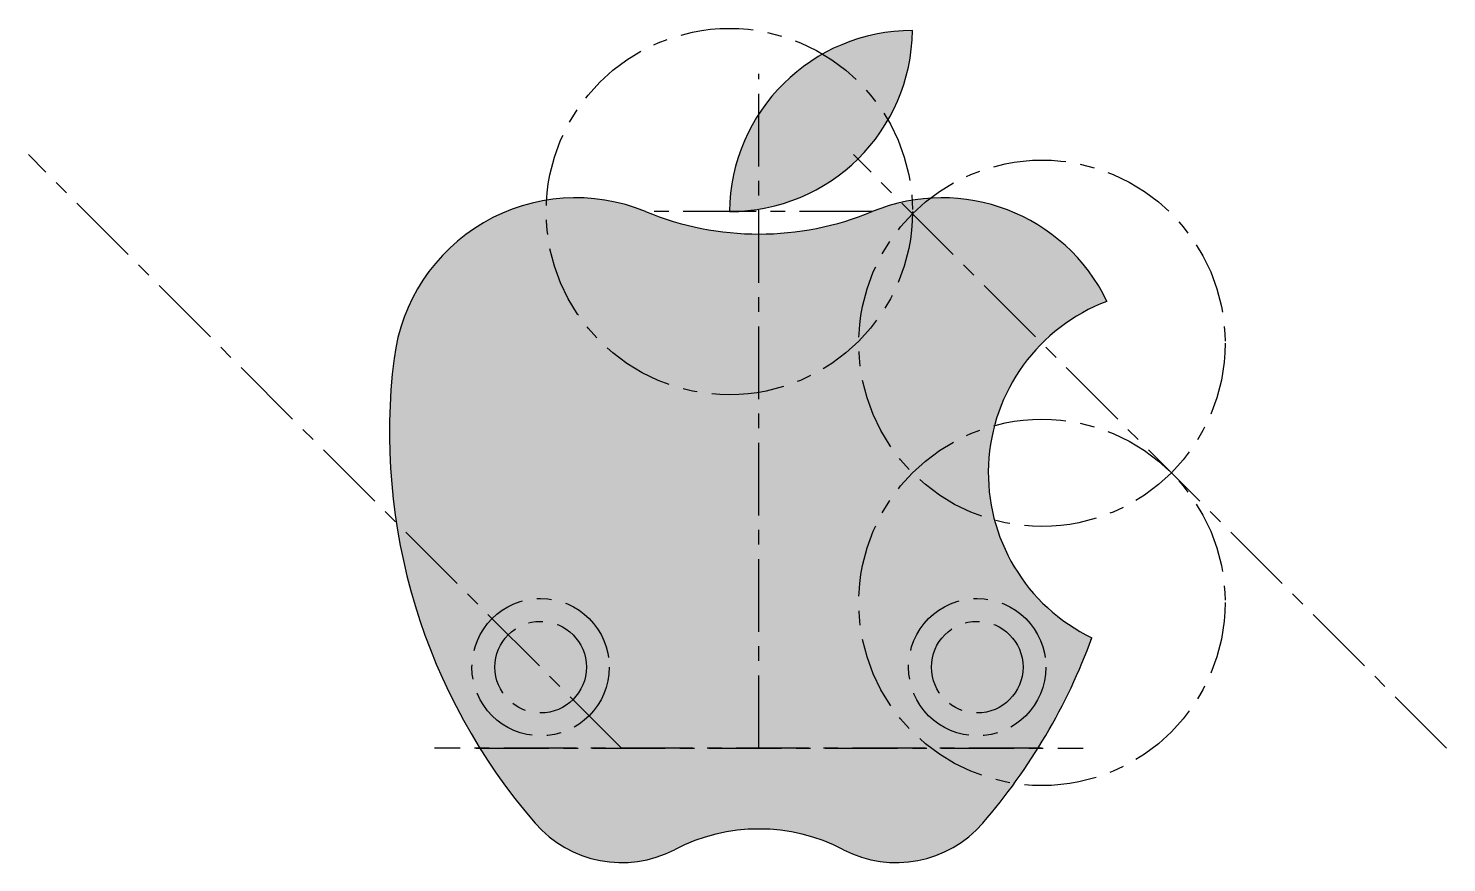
# Model space of a CAD drawing. Header units: millimetres. Extents: x 529.8 to 591.7, y 235.6 to 272.
import ezdxf

# ---------------------------------------------------------------- set-up
doc = ezdxf.new("R2010")
doc.units = ezdxf.units.MM
doc.header["$LTSCALE"] = 0.1
doc.linetypes.add('CENTER', pattern=[50.8, 31.75, -6.35, 6.35, -6.35])
doc.layers.add('中心线', color=1, linetype='CENTER', lineweight=25)

msp = doc.modelspace()

# ---------------------------------------------------------------- hatches: boundary and pattern name
at = {"layer": '中心线'}
h = msp.add_hatch(color=256, dxfattribs=at)
h.dxf.hatch_style = 1
h.paths.add_polyline_path([(576.905, 260.064, 0.397074), (566.653, 263.983, -0.197939), (556.748, 263.983, 0.494715), (545.762, 257.576, 0.212402), (551.919, 237.284, 0.347375), (558.008, 236.12, -0.244573), (565.392, 236.12, 0.347375), (571.482, 237.284, 0.088461), (576.164, 245.154, 0.019305), (576.238, 245.374, -0.659235)])
h.paths.add_polyline_path([(568.407, 271.89, 0.410796), (560.408, 263.983, 0.410796)])

# ---------------------------------------------------------------- linework, layer by layer
for centre, radius, start, end in [((560.408, 271.983), 8, 270, 359.33069), ((568.407, 263.89), 8, 90, 179.33069), ((553.7, 256.586), 8, 67.60731, 172.89644), ((569.7, 256.586), 8, 25.76565, 112.39269), ((561.7, 276.003), 13, 247.60731, 292.39269), ((579.721, 252.576), 8, 110.61106, 244.24507), ((571.646, 254.35), 26.085, 172.89644, 220.86263), ((551.754, 254.35), 26.085, 319.13737, 339.86514), ((573.357, 246.212), 3, 339.35843, 343.7822), ((555.7, 240.555), 5, 220.86263, 297.48643), ((555.7, 240.555), 5, 220.86263, 297.48643), ((561.7, 229.023), 8, 62.51357, 117.48643), ((567.7, 240.555), 5, 242.51357, 319.13737)]:
    msp.add_arc(centre, radius, start, end)
for p, q in [((561.7, 240.555), (561.7, 269.996)), ((555.7, 240.555), (529.787, 266.469)), ((591.742, 240.555), (565.828, 266.469)), ((566.653, 263.983), (556.748, 263.983)), ((574.047, 240.555), (547.53, 240.555)), ((549.354, 240.555), (575.87, 240.555))]:
    msp.add_line(p, q, dxfattribs=at)
for centre, radius in [((560.408, 263.983), 8), ((574.064, 258.233), 8), ((574.064, 246.919), 8), ((552.165, 244.091), 3), ((571.236, 244.091), 3), ((552.165, 244.091), 2), ((571.236, 244.091), 2)]:
    msp.add_circle(centre, radius, dxfattribs=at)

doc.saveas('drawing.dxf')
